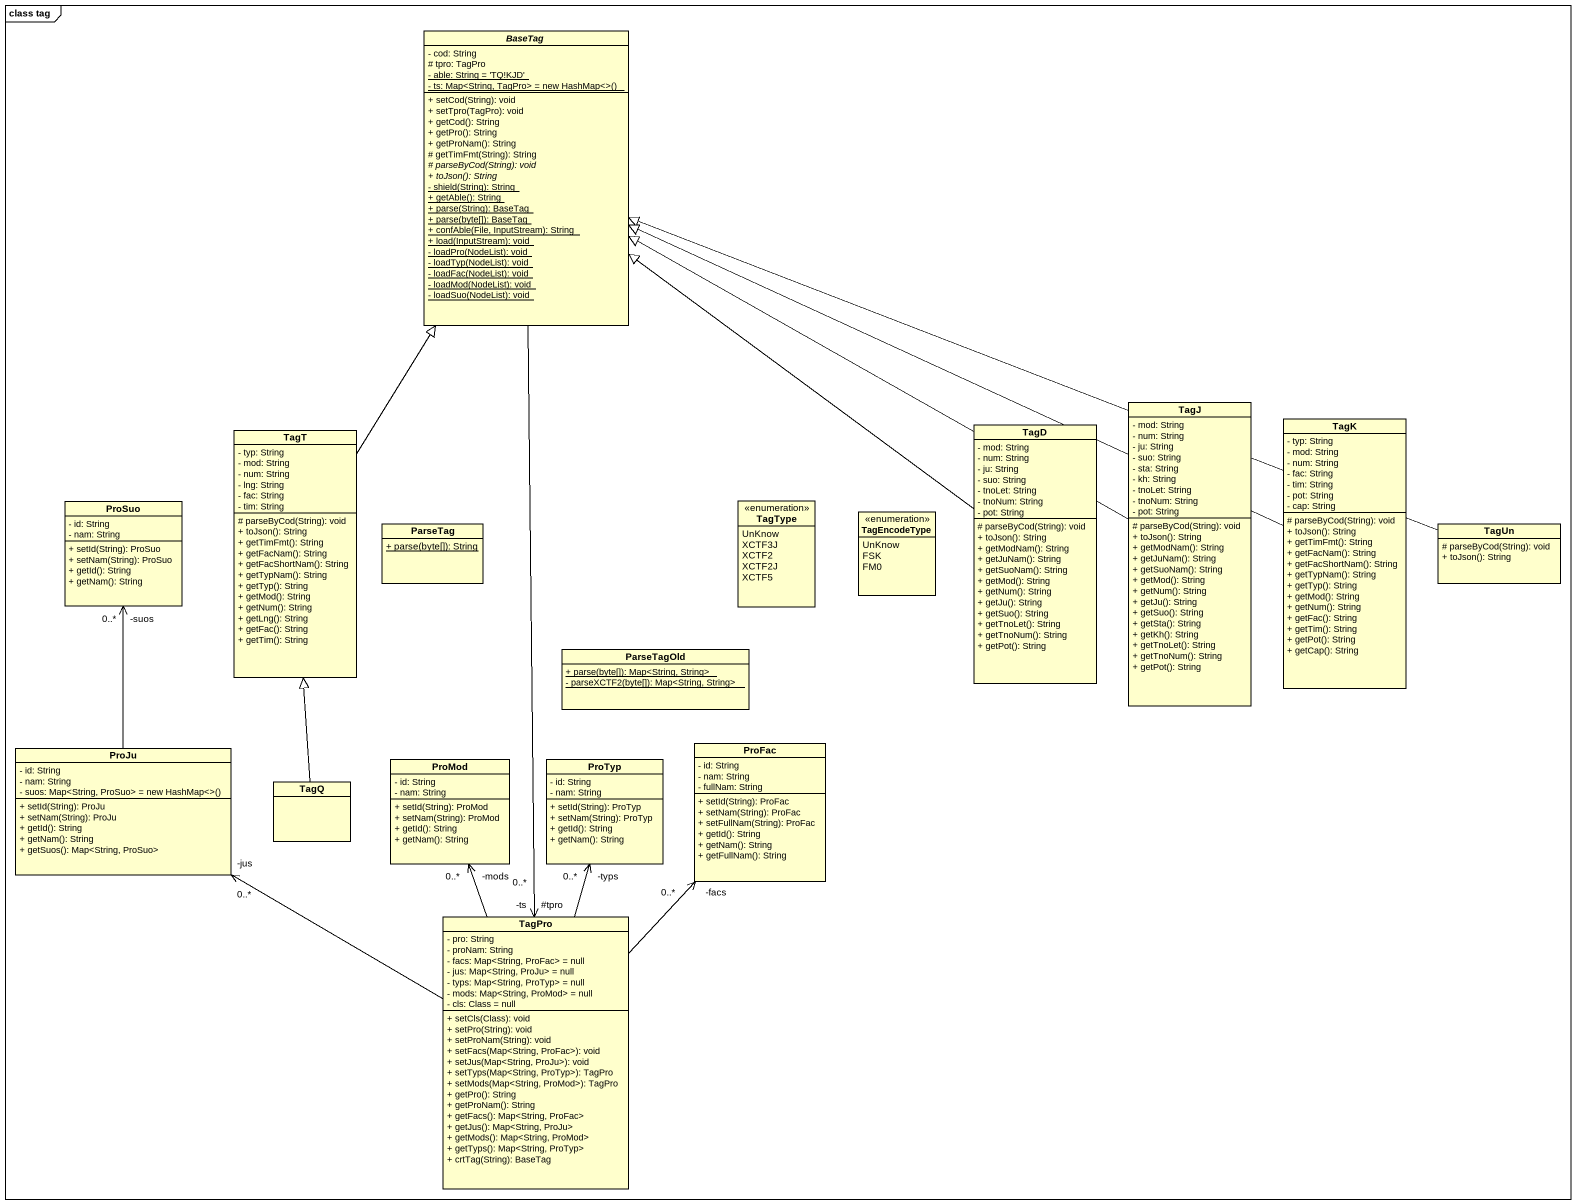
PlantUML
@startuml
mainframe class tag
hide circle
hide empty members
skinparam classAttributeIconSize 0
abstract class BaseTag {
  - cod: String
  # tpro: TagPro
  {static} - able: String = 'TQ!KJD'
  {static} {field} - ts: Map<String, TagPro> = new HashMap<>()
  + setCod(String): void
  + setTpro(TagPro): void
  + getCod(): String
  + getPro(): String
  + getProNam(): String
  # getTimFmt(String): String
  {abstract} # parseByCod(String): void
  {abstract} + toJson(): String
  {static} - shield(String): String
  {static} + getAble(): String
  {static} + parse(String): BaseTag
  {static} + parse(byte[]): BaseTag
  {static} + confAble(File, InputStream): String
  {static} + load(InputStream): void
  {static} - loadPro(NodeList): void
  {static} - loadTyp(NodeList): void
  {static} - loadFac(NodeList): void
  {static} - loadMod(NodeList): void
  {static} - loadSuo(NodeList): void
}
class TagT {
  - typ: String
  - mod: String
  - num: String
  - lng: String
  - fac: String
  - tim: String
  # parseByCod(String): void
  + toJson(): String
  + getTimFmt(): String
  + getFacNam(): String
  + getFacShortNam(): String
  + getTypNam(): String
  + getTyp(): String
  + getMod(): String
  + getNum(): String
  + getLng(): String
  + getFac(): String
  + getTim(): String
}
class TagD {
  - mod: String
  - num: String
  - ju: String
  - suo: String
  - tnoLet: String
  - tnoNum: String
  - pot: String
  # parseByCod(String): void
  + toJson(): String
  + getModNam(): String
  + getJuNam(): String
  + getSuoNam(): String
  + getMod(): String
  + getNum(): String
  + getJu(): String
  + getSuo(): String
  + getTnoLet(): String
  + getTnoNum(): String
  + getPot(): String
}
class TagJ {
  - mod: String
  - num: String
  - ju: String
  - suo: String
  - sta: String
  - kh: String
  - tnoLet: String
  - tnoNum: String
  - pot: String
  # parseByCod(String): void
  + toJson(): String
  + getModNam(): String
  + getJuNam(): String
  + getSuoNam(): String
  + getMod(): String
  + getNum(): String
  + getJu(): String
  + getSuo(): String
  + getSta(): String
  + getKh(): String
  + getTnoLet(): String
  + getTnoNum(): String
  + getPot(): String
}
class TagK {
  - typ: String
  - mod: String
  - num: String
  - fac: String
  - tim: String
  - pot: String
  - cap: String
  # parseByCod(String): void
  + toJson(): String
  + getTimFmt(): String
  + getFacNam(): String
  + getFacShortNam(): String
  + getTypNam(): String
  + getTyp(): String
  + getMod(): String
  + getNum(): String
  + getFac(): String
  + getTim(): String
  + getPot(): String
  + getCap(): String
}
class ProSuo {
  - id: String
  - nam: String
  + setId(String): ProSuo
  + setNam(String): ProSuo
  + getId(): String
  + getNam(): String
}
enum TagType {
  UnKnow
  XCTF3J
  XCTF2
  XCTF2J
  XCTF5
}
enum TagEncodeType {
  UnKnow
  FSK
  FM0
}
class ParseTag {
  {static} + parse(byte[]): String
}
class TagUn {
  # parseByCod(String): void
  + toJson(): String
}
class ParseTagOld {
  {static} + parse(byte[]): Map<String, String>
  {static} - parseXCTF2(byte[]): Map<String, String>
}
class ProFac {
  - id: String
  - nam: String
  - fullNam: String
  + setId(String): ProFac
  + setNam(String): ProFac
  + setFullNam(String): ProFac
  + getId(): String
  + getNam(): String
  + getFullNam(): String
}
class ProJu {
  - id: String
  - nam: String
  {field} - suos: Map<String, ProSuo> = new HashMap<>()
  + setId(String): ProJu
  + setNam(String): ProJu
  + getId(): String
  + getNam(): String
  + getSuos(): Map<String, ProSuo>
}
class TagQ
class ProMod {
  - id: String
  - nam: String
  + setId(String): ProMod
  + setNam(String): ProMod
  + getId(): String
  + getNam(): String
}
class ProTyp {
  - id: String
  - nam: String
  + setId(String): ProTyp
  + setNam(String): ProTyp
  + getId(): String
  + getNam(): String
}
class TagPro {
  - pro: String
  - proNam: String
  - facs: Map<String, ProFac> = null
  - jus: Map<String, ProJu> = null
  - typs: Map<String, ProTyp> = null
  - mods: Map<String, ProMod> = null
  - cls: Class = null
  + setCls(Class): void
  + setPro(String): void
  + setProNam(String): void
  + setFacs(Map<String, ProFac>): void
  + setJus(Map<String, ProJu>): void
  + setTyps(Map<String, ProTyp>): TagPro
  + setMods(Map<String, ProMod>): TagPro
  + getPro(): String
  + getProNam(): String
  + getFacs(): Map<String, ProFac>
  + getJus(): Map<String, ProJu>
  + getMods(): Map<String, ProMod>
  + getTyps(): Map<String, ProTyp>
  + crtTag(String): BaseTag
}
BaseTag --> "#tpro" TagPro
BaseTag --> "-ts\n0..*" TagPro
TagT -up-|> BaseTag
TagD -up-|> BaseTag
TagJ -left-|> BaseTag
TagK -left-|> BaseTag
TagUn -left-|> BaseTag
ProJu -up-> "-suos\n0..*" ProSuo
TagQ -up-|> TagT
TagPro -up-> "-facs\n0..*" ProFac
TagPro -left-> "-jus\n0..*" ProJu
TagPro -up-> "-mods\n0..*" ProMod
TagPro -up-> "-typs\n0..*" ProTyp
@enduml
